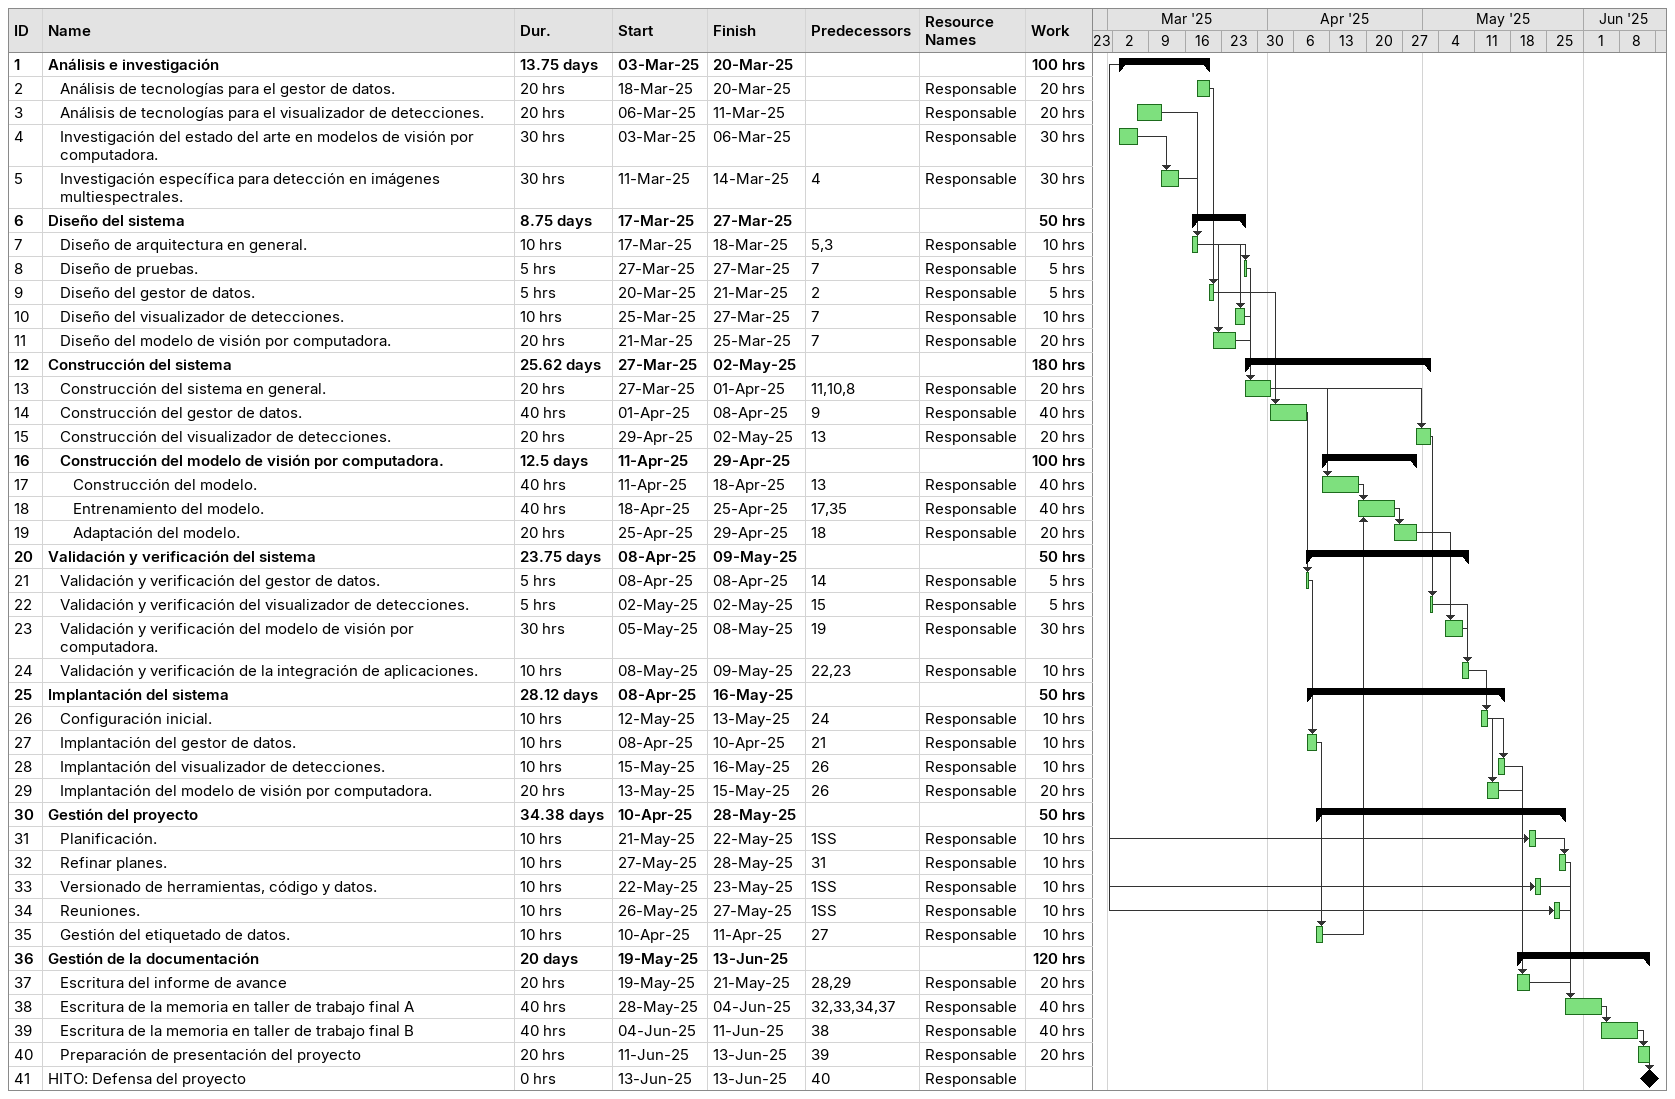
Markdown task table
| ID | Level | Task | Duration | Start | Finish | Predecessors | Resources | Work (h) |
|---|---|---|---|---|---|---|---|---|
| 1 | 1 | **Análisis e investigación** | 13.75d | 2025-03-03 | 2025-03-20 |  |  | 100 |
| 2 | 2 | Análisis de tecnologías para el gestor de datos. | 20h | 2025-03-18 | 2025-03-20 |  | Responsable | 20 |
| 3 | 2 | Análisis de tecnologías para el visualizador de detecciones. | 20h | 2025-03-06 | 2025-03-11 |  | Responsable | 20 |
| 4 | 2 | Investigación del estado del arte en modelos de visión por computadora. | 30h | 2025-03-03 | 2025-03-06 |  | Responsable | 30 |
| 5 | 2 | Investigación específica para detección en imágenes multiespectrales. | 30h | 2025-03-11 | 2025-03-14 | 4 | Responsable | 30 |
| 6 | 1 | **Diseño del sistema** | 8.75d | 2025-03-17 | 2025-03-27 |  |  | 50 |
| 7 | 2 | Diseño de arquitectura en general. | 10h | 2025-03-17 | 2025-03-18 | 5, 3 | Responsable | 10 |
| 8 | 2 | Diseño de pruebas. | 5h | 2025-03-27 | 2025-03-27 | 7 | Responsable | 5 |
| 9 | 2 | Diseño del gestor de datos. | 5h | 2025-03-20 | 2025-03-21 | 2 | Responsable | 5 |
| 10 | 2 | Diseño del visualizador de detecciones. | 10h | 2025-03-25 | 2025-03-27 | 7 | Responsable | 10 |
| 11 | 2 | Diseño del modelo de visión por computadora. | 20h | 2025-03-21 | 2025-03-25 | 7 | Responsable | 20 |
| 12 | 1 | **Construcción del sistema** | 25.62d | 2025-03-27 | 2025-05-02 |  |  | 180 |
| 13 | 2 | Construcción del sistema en general. | 20h | 2025-03-27 | 2025-04-01 | 11, 10, 8 | Responsable | 20 |
| 14 | 2 | Construcción del gestor de datos. | 40h | 2025-04-01 | 2025-04-08 | 9 | Responsable | 40 |
| 15 | 2 | Construcción del visualizador de detecciones. | 20h | 2025-04-29 | 2025-05-02 | 13 | Responsable | 20 |
| 16 | 2 | **Construcción del modelo de visión por computadora.** | 12.5d | 2025-04-11 | 2025-04-29 |  |  | 100 |
| 17 | 3 | Construcción del modelo. | 40h | 2025-04-11 | 2025-04-18 | 13 | Responsable | 40 |
| 18 | 3 | Entrenamiento del modelo. | 40h | 2025-04-18 | 2025-04-25 | 17, 35 | Responsable | 40 |
| 19 | 3 | Adaptación del modelo. | 20h | 2025-04-25 | 2025-04-29 | 18 | Responsable | 20 |
| 20 | 1 | **Validación y verificación del sistema** | 23.75d | 2025-04-08 | 2025-05-09 |  |  | 50 |
| 21 | 2 | Validación y verificación del gestor de datos. | 5h | 2025-04-08 | 2025-04-08 | 14 | Responsable | 5 |
| 22 | 2 | Validación y verificación del visualizador de detecciones. | 5h | 2025-05-02 | 2025-05-02 | 15 | Responsable | 5 |
| 23 | 2 | Validación y verificación del modelo de visión por computadora. | 30h | 2025-05-05 | 2025-05-08 | 19 | Responsable | 30 |
| 24 | 2 | Validación y verificación de la integración de aplicaciones. | 10h | 2025-05-08 | 2025-05-09 | 22, 23 | Responsable | 10 |
| 25 | 1 | **Implantación del sistema** | 28.12d | 2025-04-08 | 2025-05-16 |  |  | 50 |
| 26 | 2 | Configuración inicial. | 10h | 2025-05-12 | 2025-05-13 | 24 | Responsable | 10 |
| 27 | 2 | Implantación del gestor de datos. | 10h | 2025-04-08 | 2025-04-10 | 21 | Responsable | 10 |
| 28 | 2 | Implantación del visualizador de detecciones. | 10h | 2025-05-15 | 2025-05-16 | 26 | Responsable | 10 |
| 29 | 2 | Implantación del modelo de visión por computadora. | 20h | 2025-05-13 | 2025-05-15 | 26 | Responsable | 20 |
| 30 | 1 | **Gestión del proyecto** | 34.38d | 2025-04-10 | 2025-05-28 |  |  | 50 |
| 31 | 2 | Planificación. | 10h | 2025-05-21 | 2025-05-22 | 1SS | Responsable | 10 |
| 32 | 2 | Refinar planes. | 10h | 2025-05-27 | 2025-05-28 | 31 | Responsable | 10 |
| 33 | 2 | Versionado de herramientas, código y datos. | 10h | 2025-05-22 | 2025-05-23 | 1SS | Responsable | 10 |
| 34 | 2 | Reuniones. | 10h | 2025-05-26 | 2025-05-27 | 1SS | Responsable | 10 |
| 35 | 2 | Gestión del etiquetado de datos. | 10h | 2025-04-10 | 2025-04-11 | 27 | Responsable | 10 |
| 36 | 1 | **Gestión de la documentación** | 20d | 2025-05-19 | 2025-06-13 |  |  | 120 |
| 37 | 2 | Escritura del informe de avance | 20h | 2025-05-19 | 2025-05-21 | 28, 29 | Responsable | 20 |
| 38 | 2 | Escritura de la memoria en taller de trabajo final A | 40h | 2025-05-28 | 2025-06-04 | 32, 33, 34, 37 | Responsable | 40 |
| 39 | 2 | Escritura de la memoria en taller de trabajo final B | 40h | 2025-06-04 | 2025-06-11 | 38 | Responsable | 40 |
| 40 | 2 | Preparación de presentación del proyecto | 20h | 2025-06-11 | 2025-06-13 | 39 | Responsable | 20 |
| 41 | 1 | HITO: Defensa del proyecto | 0h | 2025-06-13 | 2025-06-13 | 40 | Responsable |  |
